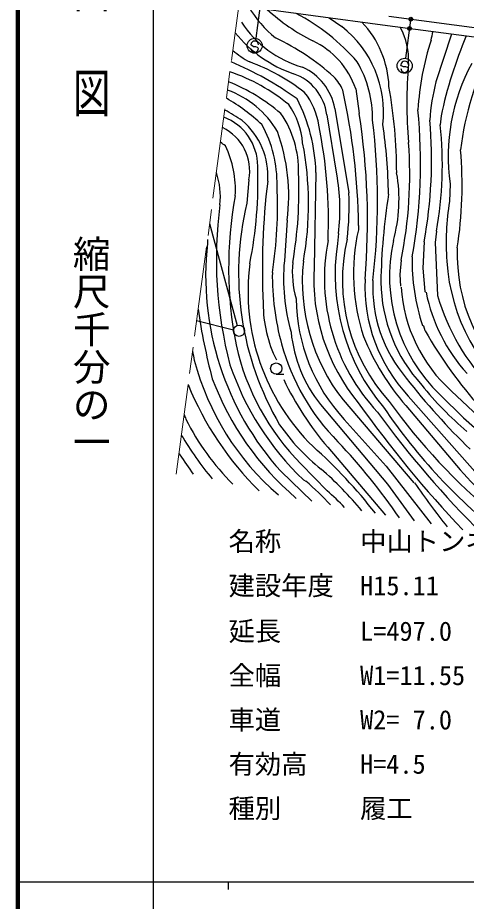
# Model space of a CAD drawing. Units: millimetres, scale not verified, with parts at other scales. Extents: x -376287428 to 680000, y -977092340 to 380000.
# Drawn here: x 40000 to 99673, y 202409 to 319913 of the extents above; entities that cross this region are included whole.
import ezdxf
from ezdxf.enums import TextEntityAlignment as Align

# ---------------------------------------------------------------- set-up
doc = ezdxf.new("R2010")
doc.units = ezdxf.units.MM
doc.header["$LTSCALE"] = 1000
doc.header["$PDMODE"] = 32
doc.header["$PDSIZE"] = 500
doc.linetypes.add('CHAIN', pattern=[18.5, 12, -1.5, 3.5, -1.5])
for name, color, linetype, lineweight in [('M-BGD', 7, 'Continuous', 25), ('M-BMK', 2, 'CHAIN', 13), ('M-STR-HTXT', 7, 'Continuous', 13), ('M-STR-STRC', 7, 'Continuous', 25), ('M-TTL', 2, 'Continuous', 140), ('M-TTL-BAND', 7, 'Continuous', 25)]:
    doc.layers.add(name, color=color, linetype=linetype, lineweight=lineweight)
doc.styles.add('@ＭＳ ゴシック', font='')
doc.styles.add('ＭＳ ゴシック', font='')
doc.styles.get('@ＭＳ ゴシック').set_extended_font_data('@MS Gothic')
doc.styles.get('ＭＳ ゴシック').set_extended_font_data('MS Gothic')

msp = doc.modelspace()

# ---------------------------------------------------------------- linework, layer by layer
at = {"layer": 'M-BGD'}
for p, q in [((69412, 321510), (89199, 318858)), ((81426, 319900), (83120, 318718)), ((89363, 320097), (109173, 317490)), ((89199, 318858), (109015, 316250)), ((97710, 317738), (95633, 311369)), ((84974, 310459), (85426, 307149)), ((81101, 306992), (82385, 299093)), ((82174, 307840), (84049, 296606)), ((96306, 306866), (96205, 305643)), ((79660, 299345), (79421, 286755)), ((70747, 298356), (70482, 295231)), ((97531, 297824), (97433, 295476)), ((75852, 292982), (75470, 287570)), ((65531, 292555), (69192, 278974)), ((85332, 292284), (85311, 291682)), ((95693, 291516), (95543, 290014)), ((65246, 290429), (65241, 289901)), ((82664, 291228), (82538, 289866)), ((94059, 290104), (93902, 286613)), ((95543, 290014), (95849, 282952)), ((91004, 287674), (90840, 285771)), ((90840, 285771), (90909, 284202)), ((93902, 286613), (94160, 283510)), ((94160, 283510), (94257, 283407)), ((68707, 278341), (63797, 279613)), ((94006, 278894), (93848, 278980)), ((94187, 278286), (94006, 278894)), ((74389, 272510), (75387, 272510)), ((83271, 269087), (92707, 258043)), ((91928, 269601), (102189, 258007)), ((96192, 269740), (99284, 266683)), ((97696, 270252), (102002, 266231)), ((80277, 268463), (89185, 257859)), ((91644, 268325), (98874, 259806)), ((83446, 266489), (89004, 260256)), ((99284, 266683), (102232, 264114)), ((81233, 262786), (88925, 253752)), ((77722, 260552), (81160, 257002)), ((89004, 260256), (95009, 252597)), ((75037, 259557), (79126, 255612)), ((78014, 258453), (78330, 258282)), ((89185, 257859), (92755, 253025)), ((77009, 256035), (77038, 256008))]:
    msp.add_line(p, q, dxfattribs=at)
for centre, radius in [((69446, 278277), 742), ((74389, 273259), 748)]:
    msp.add_circle(centre, radius, dxfattribs=at)
for centre, radius, start, end in [((83924, 329171), 15346, 210.70831, 231.11715), ((91016, 340439), 26375, 227.46203, 243.48293), ((63536, 295158), 28710, 41.092, 61.90828), ((81889, 327262), 14496, 213.20083, 254.01586), ((74246, 307350), 14422, 353.41887, 52.02187), ((76290, 310286), 13104, 2.13141, 43.55763), ((82679, 314209), 9327, 357.49106, 28.33696), ((82444, 328878), 17410, 219.07609, 250.74244), ((87581, 319175), 7726, 343.1486, 351.73522), ((155334, 294042), 60405, 157.16754, 167.74282), ((60149, 287631), 32798, 48.09792, 64.45838), ((74393, 306715), 11224, 19.48379, 64.41494), ((132630, 305000), 39501, 162.41265, 176.12168), ((76486, 324662), 12030, 229.13587, 242.16198), ((136442, 298045), 37779, 151.62674, 173.47431), ((50487, 271716), 45947, 54.52202, 67.04251), ((61512, 288621), 27071, 52.03237, 69.78049), ((71965, 306424), 15242, 359.47968, 29.92872), ((150796, 308522), 59035, 174.87018, 185.04264), ((123057, 301522), 25792, 151.46988, 188.245), ((59772, 288408), 25747, 50.74772, 70.81189), ((74787, 306492), 7509, 10.33857, 65.53238), ((57835, 286711), 26722, 49.97774, 67.50956), ((74544, 306200), 6605, 6.88112, 70.92415), ((78118, 308118), 5558, 22.83558, 44.91746), ((63562, 298294), 12749, 30.57909, 70.07245), ((-2320, 291212), 87658, 0.70084, 12.56095), ((24171, 299177), 66237, 0.09492, 10.08274), ((119701, 304913), 24919, 164.98638, 176.82763), ((55937, 288311), 23995, 46.4173, 60.47631), ((57177, 298803), 22490, 1.38053, 27.34231), ((71164, 304344), 8978, 8.17203, 38.74166), ((67456, 302357), 10485, 4.94752, 34.83039), ((64944, 300153), 6988, 0.10206, 69.20492), ((43428, 264634), 49297, 57.56827, 60.70189), ((63665, 299501), 13705, 358.99427, 34.05073), ((-6205, 292913), 92730, 355.18082, 8.83082), ((24007, 300542), 69578, 349.70565, 5.88181), ((63592, 298863), 9685, 355.91031, 49.63141), ((58440, 297891), 16061, 358.77822, 29.06165), ((17472, 292859), 63867, 357.69353, 11.52543), ((-2012, 295494), 89868, 353.273, 6.89664), ((14865, 295016), 74477, 1.10305, 8.24544), ((34538, 301016), 60513, 349.61107, 5.00216), ((46471, 300373), 50013, 349.79989, 6.0497), ((64504, 299554), 6357, 349.13877, 64.52119), ((50832, 296168), 25221, 352.74395, 19.96551), ((57650, 290117), 16182, 51.95464, 54.80294), ((36512, 295137), 42181, 349.60485, 11.10474), ((34539, 299086), 57607, 348.574, 4.22741), ((56170, 297162), 12792, 355.81013, 26.45626), ((44313, 297632), 54798, 351.24764, 4.92747), ((15109, 298268), 56855, 348.77611, 1.91271), ((56642, 296108), 10313, 353.99482, 18.20412), ((21298, 296963), 56116, 350.15882, 2.34598), ((55977, 294431), 26879, 353.15545, 10.02672), ((70524, 295747), 20196, 344.29474, 10.09398), ((169758, 286444), 97215, 173.07091, 182.68027), ((18117, 294839), 56445, 351.02848, 2.75136), ((121478, 286631), 53420, 169.6512, 191.04946), ((47609, 294857), 36482, 353.05425, 2.74759), ((177115, 282799), 88842, 171.16126, 178.74111), ((121348, 287786), 54928, 172.42292, 194.78643), ((109235, 285929), 39853, 166.50298, 210.35097), ((131558, 289934), 34572, 170.77468, 183.94996), ((111126, 285843), 26467, 167.254, 198.34127), ((106773, 285270), 25975, 168.859, 223.26684), ((107179, 284993), 23983, 166.85828, 222.27057), ((111372, 285555), 21922, 167.55068, 226.17237), ((103854, 285613), 38851, 173.6641, 222.1196), ((109503, 285711), 27282, 171.24012, 220.19555), ((121942, 288474), 23484, 177.99993, 228.80231), ((119620, 287553), 27161, 178.83056, 198.40011), ((99557, 283496), 28918, 172.63773, 225.49686), ((101137, 285201), 25776, 174.72716, 195.99793), ((89347, 286098), 12822, 174.29488, 196.13022), ((103364, 284803), 25509, 173.87325, 218.03293), ((105323, 285210), 25948, 176.58666, 219.5236), ((123124, 289356), 26119, 183.95972, 232.82776), ((107739, 285587), 33871, 179.23923, 195.50524), ((107590, 284202), 21412, 177.53534, 222.99152), ((105931, 284115), 18713, 177.39013, 220.42675), ((109069, 285098), 20777, 180.95713, 222.47672), ((111289, 285360), 20323, 183.56034, 228.02035), ((116389, 287767), 22494, 191.12929, 222.4181), ((101000, 282814), 23972, 180.66509, 222.92158), ((123963, 291135), 29280, 196.22996, 224.26543), ((141923, 292085), 78678, 187.97209, 194.8828), ((89336, 281863), 16687, 179.87876, 206.54435), ((94746, 279961), 18481, 185.78624, 218.4716), ((115697, 289413), 31988, 201.83819, 221.24355), ((145988, 307768), 59604, 209.64615, 234.07749), ((100452, 283292), 32152, 192.39109, 225.01227), ((103539, 284264), 29470, 195.21038, 224.73161), ((148572, 292103), 86910, 190.97607, 191.78835), ((97814, 283366), 35483, 194.72304, 229.32479), ((104111, 285888), 37865, 198.66884, 226.432), ((102479, 285747), 39134, 200.75725, 229.39539), ((113637, 290249), 42477, 205.77154, 220.2822), ((163335, 327797), 90824, 217.9197, 225.95366), ((102123, 287302), 42656, 202.30265, 225.26911), ((128052, 298450), 43895, 218.59606, 229.84789), ((209168, 356472), 151809, 215.32361, 223.59146), ((152402, 311314), 77005, 214.13476, 231.89015), ((155449, 316229), 81253, 215.65996, 230.35862), ((111822, 286275), 53248, 201.04536, 201.76602), ((193813, 344534), 131018, 216.03049, 225.35452), ((92149, 281437), 33301, 206.59392, 225.00171), ((96885, 280868), 26705, 214.37172, 231.8034), ((101894, 288453), 46788, 210.92704, 219.67619), ((21014, 205407), 84680, 34.52386, 43.33831), ((35662, 213729), 65712, 37.80316, 48.40369), ((87671, 281338), 32591, 216.39276, 216.84661), ((101847, 287559), 47796, 212.6204, 216.3567), ((48893, 223645), 47999, 39.7645, 49.01876), ((116559, 274141), 22766, 219.02822, 233.01824), ((49888, 225263), 43579, 43.28047, 49.25879), ((200347, 333441), 131360, 215.01906, 218.20681), ((57659, 230001), 35796, 43.81619, 48.9641)]:
    msp.add_arc(centre, radius, start, end, dxfattribs=at)
at = {"layer": 'M-BMK'}
msp.add_line((61064, 259227), (74211, 357314), dxfattribs=at)
at = {"layer": 'M-STR-STRC'}
for p, q in [((72333, 322229), (71656, 317174)), ((92267, 319564), (91602, 314508)), ((71124, 316194), (71024, 316312)), ((71369, 316054), (71124, 316194)), ((71669, 316052), (71369, 316054)), ((71914, 315940), (71669, 316052)), ((72020, 315804), (71914, 315940)), ((91072, 313527), (90972, 313645)), ((91317, 313388), (91072, 313527)), ((91617, 313385), (91317, 313388)), ((91862, 313273), (91617, 313385)), ((91968, 313137), (91862, 313273))]:
    msp.add_line(p, q, dxfattribs=at)
for centre, radius in [((92287, 319713), 150), ((92287, 319713), 120), ((92287, 319713), 90), ((92287, 319713), 60), ((92287, 319713), 30), ((92124, 318473), 150), ((92124, 318473), 120), ((92124, 318473), 90), ((92124, 318473), 60), ((92124, 318473), 30), ((71523, 316183), 1000), ((91471, 313516), 1000)]:
    msp.add_circle(centre, radius, dxfattribs=at)
for centre, start, end in [((71524, 316308), 359.55488, 179.55488), ((71520, 315808), 179.55488, 359.55488), ((91472, 313641), 359.55488, 179.55488), ((91468, 313141), 179.55488, 359.55488)]:
    msp.add_arc(centre, 500, start, end, dxfattribs=at)
for p in [(92287, 319713), (92124, 318473)]:
    msp.add_point(p, dxfattribs=at)
at = {"layer": 'M-TTL'}
msp.add_line((40000, 380000), (40000, 20000), dxfattribs=at)
at = {"layer": 'M-TTL-BAND'}
for p, q in [((58000, 370000), (58000, 20000)), ((40000, 205000), (579000, 205000)), ((68000, 205000), (68000, 204000))]:
    msp.add_line(p, q, dxfattribs=at)

# ---------------------------------------------------------------- texts
at = {"layer": 'M-STR-HTXT', "style": 'ＭＳ ゴシック'}
for s, p in [('名称\u3000\u3000\u3000中山トンネル', (68046, 251564)), ('建設年度\u3000H15.11', (68046, 245673))]:
    msp.add_text(s, height=2566, dxfattribs=at).set_placement(p, align=Align.TOP_LEFT)
for s, p in [('延長\u3000\u3000\u3000L=497.0', (68046, 236282)), ('全幅\u3000\u3000\u3000W1=11.55', (68046, 230391)), ('車道\u3000\u3000\u3000W2= 7.0', (68046, 224500)), ('有効高\u3000  H=4.5', (68046, 218608)), ('種別\u3000\u3000\u3000履工', (68046, 212717))]:
    msp.add_text(s, height=2566, dxfattribs=at).set_placement(p, align=Align.BOTTOM_LEFT)
at = {"layer": 'M-TTL-BAND', "style": '@ＭＳ ゴシック', "width": 1.4}
msp.add_text('平  面  図', height=3666, rotation=270, dxfattribs=at).set_placement((49777, 306475), align=Align.MIDDLE_RIGHT)
at = {"layer": 'M-TTL-BAND', "style": '@ＭＳ ゴシック'}
msp.add_text('縮尺千分の一', height=3666, rotation=270, dxfattribs=at).set_placement((49777, 261030), align=Align.MIDDLE_RIGHT)

doc.saveas('drawing.dxf')
